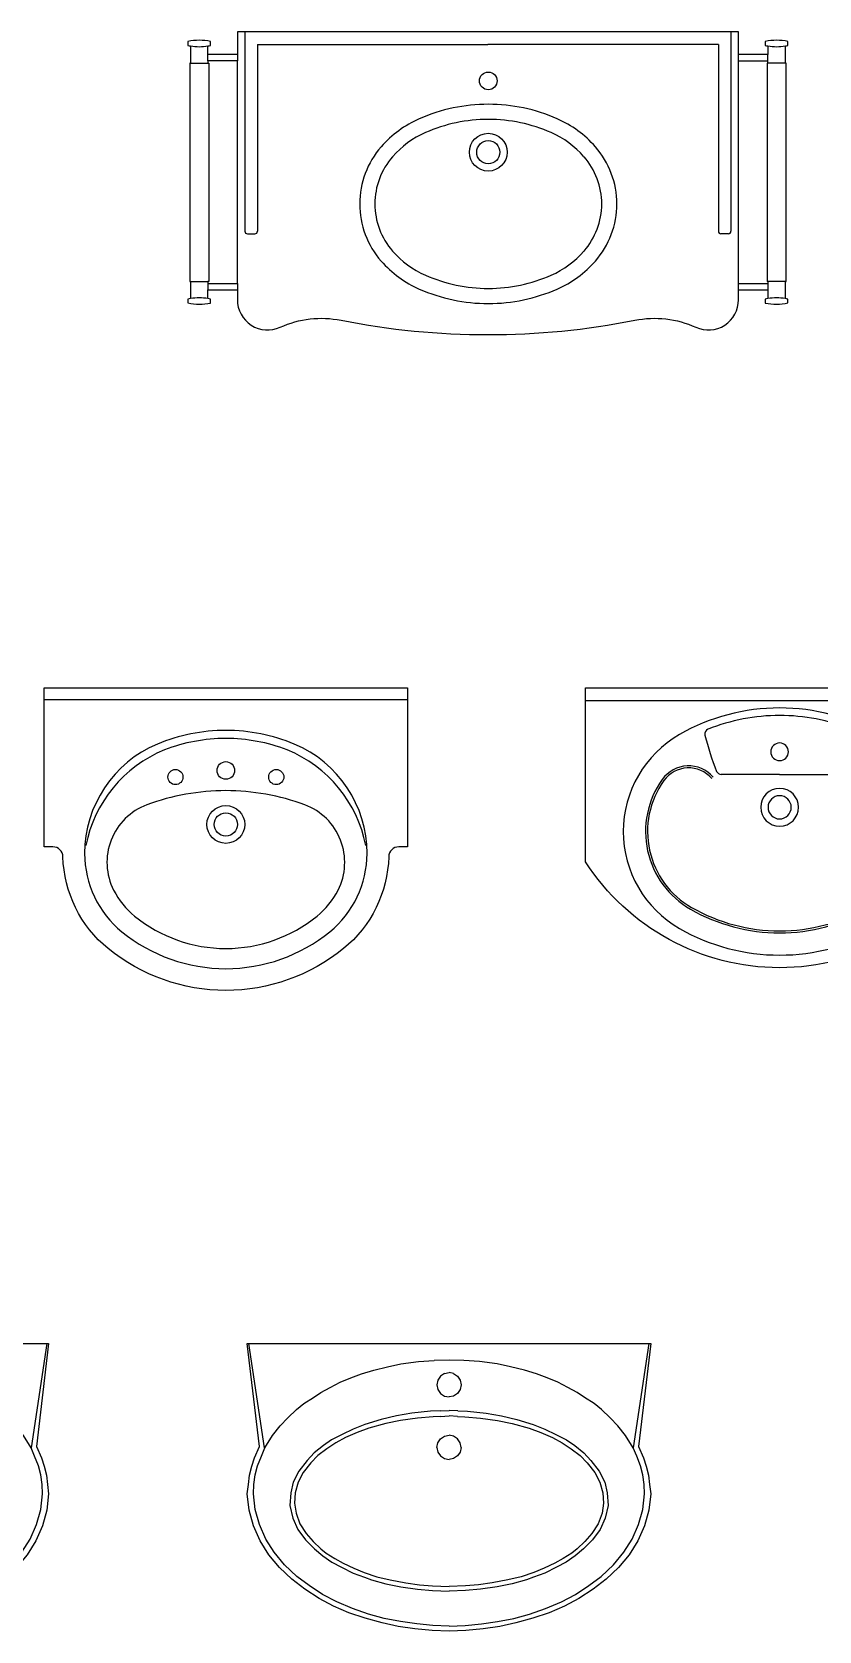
# Model space of a CAD drawing. Header units: millimetres. Extents: x 5135 to 18817, y 4023 to 17584.
# Drawn here: x 14075 to 15636, y 11803 to 14973 of the extents above; entities that cross this region are included whole.
import ezdxf

# ---------------------------------------------------------------- set-up
doc = ezdxf.new("R2010")
doc.units = ezdxf.units.MM
doc.layers.add('cad-block.com', color=250, linetype='Continuous')

# ---------------------------------------------------------------- blocks, each defined once
blk = doc.blocks.new('washbasin 36_top_cad-block.com')
at = {"color": 0}
for p, q in [((-482, 0), (-482, -395)), ((482, 0), (482, -395)), ((-457, -25), (0, -25)), ((-457, -25), (-457, -395)), ((457, -25), (0, -25)), ((457, -25), (457, -395)), ((-589.8, -61.7), (-555.2, -61.7)), ((-555.2, -57.2), (-555.2, -44.9)), ((-497, -57.2), (-555.2, -57.2)), ((-555.2, -57.2), (-555.2, -61.7)), ((-555.2, -61.7), (-553.5, -61.7)), ((-553.5, -61.7), (-553.5, -494.4)), ((-497, -44.9), (-497, -57.2)), ((-497, -498.9), (-497, -57.2)), ((497, -57.2), (497, -44.9)), ((497, -57.2), (555.2, -57.2)), ((497, -498.9), (497, -57.2)), ((553.5, -61.7), (553.5, -494.4)), ((555.2, -61.7), (553.5, -61.7)), ((555.2, -57.2), (555.2, -44.9)), ((555.2, -61.7), (555.2, -57.2)), ((589.8, -61.7), (555.2, -61.7)), ((-477, -400), (-462, -400)), ((477, -400), (462, -400)), ((-589.8, -494.4), (-555.2, -494.4)), ((-553.5, -494.4), (-555.2, -494.4)), ((-555.2, -494.4), (-555.2, -498.9)), ((-555.2, -498.9), (-555.2, -511.2)), ((-555.2, -498.9), (-497, -498.9)), ((-497, -498.9), (-497, -511.2)), ((497, -498.9), (555.2, -498.9)), ((497, -511.2), (497, -498.9)), ((555.2, -494.4), (553.5, -494.4)), ((555.2, -494.4), (555.2, -498.9)), ((589.8, -494.4), (555.2, -494.4)), ((555.2, -498.9), (555.2, -511.2))]:
    blk.add_line(p, q, dxfattribs=at)
blk.add_lwpolyline([(589.8, -528.5), (589.8, -494.4), (591.3, -494.4), (591.3, -61.7), (589.8, -61.7), (589.8, -27.7, 0.01263), (595, -26.7), (595, -18.9, 0.108154), (550, -18.9), (550, -26.7, 0.012685), (555.2, -27.7), (555.2, -44.9), (497, -44.9), (497, 0), (0, 0), (-497, 0), (-497, -44.9), (-555.2, -44.9), (-555.2, -27.7, 0.012685), (-550, -26.7), (-550, -18.9, 0.108154), (-595, -18.9), (-595, -26.7, 0.01263), (-589.8, -27.7), (-589.8, -61.7), (-591.3, -61.7), (-591.3, -494.4), (-589.8, -494.4), (-589.8, -528.5, 0.01263), (-595, -529.5), (-595, -537.2, 0.108154), (-550, -537.3), (-550, -529.5, 0.012685), (-555.2, -528.4), (-555.2, -511.2), (-497, -511.2), (-497, -530.8, 0.545071), (-412.2, -585.4, -0.156471), (-291.3, -571.4, 0.0489), (0, -600, 0.0489), (291.3, -571.4, -0.156471), (412.2, -585.4, 0.545071), (497, -530.8), (497, -511.2), (555.2, -511.2), (555.2, -528.4, 0.012685), (550, -529.5), (550, -537.3, 0.108154), (595, -537.2), (595, -529.5, 0.01263)], format="xyb", close=True, dxfattribs=at)
for centre, radius in [((0.7, -96.9), 17.5), ((0.7, -238.3), 37.5), ((0.7, -238.3), 23)]:
    blk.add_circle(centre, radius, dxfattribs=at)
for centre, radius, start, end in [((-572.4, 76.2), 105.3, 260.4974, 279.3868), ((572.4, 76.2), 105.3, 260.6132, 279.5026), ((0.7, -483.3), 340, 90, 113.7252), ((0.7, -483.3), 340, 66.2748, 90), ((-49.2, -369.8), 216, 113.7252, 138.8044), ((0.7, -483.3), 310, 90, 113.7252), ((0.7, -483.3), 310, 66.2748, 90), ((50.5, -369.8), 216, 41.1956, 66.2748), ((-49.2, -369.8), 186, 113.7252, 138.8044), ((50.5, -369.8), 186, 41.1956, 66.2748), ((-82.3, -340.8), 172, 138.8044, 180), ((-82.3, -340.8), 142, 138.8044, 180), ((83.7, -340.8), 142, 0, 41.1956), ((83.7, -340.8), 172, 0, 41.1956), ((-82.3, -340.8), 172, 180, 221.1956), ((-82.3, -340.8), 142, 180, 221.1956), ((83.7, -340.8), 142, 318.8044, 0), ((83.7, -340.8), 172, 318.8044, 0), ((-477, -395), 5, 180, 270), ((-462, -395), 5, 270, 0), ((462, -395), 5, 180, 270), ((477, -395), 5, 270, 0), ((-49.2, -311.9), 186, 221.1956, 246.2748), ((50.5, -311.9), 186, 293.7252, 318.8044), ((-49.2, -311.9), 216, 221.1956, 246.2748), ((50.5, -311.9), 216, 293.7252, 318.8044), ((0.7, -198.3), 310, 246.2748, 270), ((0.7, -198.3), 310, 270, 293.7252), ((-572.4, -632.4), 105.3, 80.6132, 99.5026), ((0.7, -198.3), 340, 246.2748, 270), ((0.7, -198.3), 340, 270, 293.7252), ((572.4, -632.4), 105.3, 80.4974, 99.3868)]:
    blk.add_arc(centre, radius, start, end, dxfattribs=at)
blk = doc.blocks.new('washbasin 47_top_cad-block.com')
at = {"color": 0}
blk.add_line((-360, -23.3), (360, -23.3), dxfattribs=at)
blk.add_lwpolyline([(-360, -315.4), (-360, 0), (360, 0), (360, -315.4), (343, -315.4, 0.406603), (323, -334.9, -0.219061), (233.3, -517.2, -0.172204), (0, -600, -0.172204), (-233.3, -517.2, -0.219061), (-323, -334.9, 0.406603), (-343, -315.4)], format="xyb", close=True, dxfattribs=at)
blk.add_lwpolyline([(-280, -328.5, 0.225897), (-206.1, -483.8, 0.172204), (0, -556.9, 0.172204), (206.1, -483.8, 0.225897), (280, -328.5)], format="xyb", dxfattribs=at)
for centre, radius in [((0, -164), 17.5), ((-100, -177), 15), ((100, -177), 15), ((0, -271), 37.5), ((0, -271), 23)]:
    blk.add_circle(centre, radius, dxfattribs=at)
for centre, radius, start, end in [((0, -436), 351.5, 90, 112.7144), ((0, -436), 351.5, 67.2856, 90), ((-45, -328.5), 235, 112.7144, 180), ((-24.3, -362.2), 258, 112.1793, 169.0033), ((0, -436), 335.5, 90, 111.2533), ((0, -436), 335.5, 68.7467, 90), ((24.3, -362.2), 258, 10.9967, 67.8207), ((45, -328.5), 235, 0, 67.2856), ((0, -654), 450, 90, 110.3585), ((0, -654), 450, 69.6415, 90), ((-114.3, -346), 121.5, 110.3585, 207.069), ((114.3, -346), 121.5, 332.931, 69.6415), ((-80, -328.5), 160, 207.069, 230.9171), ((80, -328.5), 160, 309.0829, 332.931), ((0, -230), 286.9, 230.9171, 270), ((0, -230), 286.9, 270, 309.0829)]:
    blk.add_arc(centre, radius, start, end, dxfattribs=at)
blk = doc.blocks.new('washbasin 48_top_cad-block.com')
at = {"color": 0}
for p, q in [((-385, -25), (385, -25)), ((0, -172), (-115.8, -172)), ((0, -172), (115.8, -172))]:
    blk.add_line(p, q, dxfattribs=at)
blk.add_lwpolyline([(385, -345, -0.545455), (-385, -345), (-385, 0), (385, 0)], format="xyb", close=True, dxfattribs=at)
for centre, radius, start, end in [((0, -440), 400, 90, 119.7172), ((0, -440), 385, 90, 111.6514), ((0, -440), 400, 60.2828, 90), ((0, -440), 385, 68.3486, 90), ((-88.5, -285), 221.5, 119.7172, 240.2828), ((-138.4, -91.5), 10, 111.6514, 193.3915), ((338.3, 22), 500, 193.3915, 202.0594), ((-338.3, 22), 500, 337.9406, 346.6085), ((138.4, -91.5), 10, 346.6085, 68.3486), ((88.5, -285), 221.5, 299.7172, 60.2828), ((0, -127), 17.5, 90, 270), ((0, -127), 17.5, 270, 90), ((-180.5, -219.3), 64.4, 40.7148, 144.4619), ((180.5, -219.3), 64.4, 35.5381, 139.2852), ((-88.5, -285), 177.5, 144.4619, 240.2828), ((-88.5, -285), 173.5, 144.4619, 240.2828), ((-180.5, -219.3), 60.4, 40.7148, 144.4619), ((-115.8, -162), 10, 202.0594, 270), ((115.8, -162), 10, 270, 337.9406), ((180.5, -219.3), 60.4, 35.5381, 139.2852), ((88.5, -285), 173.5, 299.7172, 35.5381), ((88.5, -285), 177.5, 299.7172, 35.5381), ((0, -237), 37.5, 90, 270), ((0, -237), 23, 90, 270), ((0, -237), 37.5, 270, 90), ((0, -237), 23, 270, 90), ((0, -130), 356, 240.2828, 270), ((0, -130), 352, 240.2828, 270), ((0, -130), 352, 270, 299.7172), ((0, -130), 356, 270, 299.7172), ((0, -130), 400, 240.2828, 270), ((0, -130), 400, 270, 299.7172)]:
    blk.add_arc(centre, radius, start, end, dxfattribs=at)
blk = doc.blocks.new('washbasin 57_top_cad-block.com')
at = {"color": 0}
for p, q in [((-365.7, -206.5), (-397.1, 0)), ((365.7, -206.5), (397.1, 0)), ((-194.9, -68.2), (-173.7, -60.3)), ((-173.7, -60.3), (-149.4, -52.8)), ((-149.4, -52.8), (-121.8, -46)), ((-121.8, -46), (-95.3, -40.2)), ((-95.3, -40.2), (-60.5, -35.9)), ((-60.5, -35.9), (-29.4, -33.4)), ((-29.4, -33.4), (0, -32.8)), ((29.4, -33.4), (0, -32.8)), ((60.5, -35.9), (29.4, -33.4)), ((95.3, -40.2), (60.5, -35.9)), ((121.8, -46), (95.3, -40.2)), ((149.4, -52.8), (121.8, -46)), ((173.7, -60.3), (149.4, -52.8)), ((194.9, -68.2), (173.7, -60.3)), ((-254.3, -96.9), (-235.7, -86.9)), ((-235.7, -86.9), (-215.6, -76.8)), ((-215.6, -76.8), (-194.9, -68.2)), ((215.6, -76.8), (194.9, -68.2)), ((235.7, -86.9), (215.6, -76.8)), ((254.3, -96.9), (235.7, -86.9)), ((-302.3, -131), (-288, -119.1)), ((-288, -119.1), (-269, -107)), ((-269, -107), (-254.3, -96.9)), ((269, -107), (254.3, -96.9)), ((288, -119.1), (269, -107)), ((302.3, -131), (288, -119.1)), ((-334.6, -162.9), (-319.9, -147.1)), ((-319.9, -147.1), (-302.3, -131)), ((-134.8, -150.9), (-166.7, -160.6)), ((-104, -143.6), (-134.8, -150.9)), ((-96, -152.6), (-125.1, -158.7)), ((-73.7, -138.4), (-104, -143.6)), ((-62.4, -148.1), (-96, -152.6)), ((-36.5, -134.3), (-73.7, -138.4)), ((-31.3, -145.3), (-62.4, -148.1)), ((-17.3, -133.7), (-36.5, -134.3)), ((-16.7, -144.6), (-31.3, -145.3)), ((-17.3, -133.7), (17.3, -133.7)), ((-16.7, -144.6), (16.7, -144.6)), ((16.7, -144.6), (31.3, -145.3)), ((17.3, -133.7), (36.5, -134.3)), ((31.3, -145.3), (62.4, -148.1)), ((36.5, -134.3), (73.7, -138.4)), ((62.4, -148.1), (96, -152.6)), ((73.7, -138.4), (104, -143.6)), ((96, -152.6), (125.1, -158.7)), ((104, -143.6), (134.8, -150.9)), ((134.8, -150.9), (166.7, -160.6)), ((319.9, -147.1), (302.3, -131)), ((334.6, -162.9), (319.9, -147.1)), ((-365.4, -207), (-350, -182.3)), ((-350, -182.3), (-334.6, -162.9)), ((-212, -180.1), (-233, -191)), ((-205.2, -186.6), (-224.2, -196.7)), ((-190.2, -170), (-212, -180.1)), ((-182.1, -176.5), (-205.2, -186.6)), ((-166.7, -160.6), (-190.2, -170)), ((-158.7, -168), (-182.1, -176.5)), ((-125.1, -158.7), (-158.7, -168)), ((-22.2, -196.8), (-17, -189)), ((-17, -189), (-9.2, -183.8)), ((-9.2, -183.8), (0, -181.9)), ((9.2, -183.8), (0, -181.9)), ((17, -189), (9.2, -183.8)), ((22.2, -196.8), (17, -189)), ((125.1, -158.7), (158.7, -168)), ((158.7, -168), (182.1, -176.5)), ((166.7, -160.6), (190.2, -170)), ((182.1, -176.5), (205.2, -186.6)), ((190.2, -170), (212, -180.1)), ((205.2, -186.6), (224.2, -196.7)), ((212, -180.1), (233, -191)), ((350, -182.3), (334.6, -162.9)), ((365.4, -207), (350, -182.3)), ((-372.2, -223.5), (-365.4, -207)), ((-267.4, -216.9), (-281.2, -231.9)), ((-249.2, -202.4), (-267.4, -216.9)), ((-242, -208.5), (-260.2, -222.2)), ((-233, -191), (-249.2, -202.4)), ((-224.2, -196.7), (-242, -208.5)), ((-24.1, -206), (-22.2, -196.8)), ((-24.1, -206), (-22.2, -215.2)), ((-22.2, -215.2), (-17, -223)), ((22.2, -215.2), (17, -223)), ((24.1, -206), (22.2, -196.8)), ((24.1, -206), (22.2, -215.2)), ((224.2, -196.7), (242, -208.5)), ((233, -191), (249.2, -202.4)), ((242, -208.5), (260.2, -222.2)), ((249.2, -202.4), (267.4, -216.9)), ((267.4, -216.9), (281.2, -231.9)), ((372.2, -223.5), (365.4, -207)), ((-384.4, -260.5), (-379.7, -242.2)), ((-379.7, -242.2), (-372.2, -223.5)), ((-298.1, -253), (-309.1, -274.8)), ((-281.2, -231.9), (-298.1, -253)), ((-274.3, -236.4), (-289.3, -255.4)), ((-260.2, -222.2), (-274.3, -236.4)), ((-17, -223), (-9.2, -228.2)), ((-9.2, -228.2), (0, -230.1)), ((9.2, -228.2), (0, -230.1)), ((17, -223), (9.2, -228.2)), ((260.2, -222.2), (274.3, -236.4)), ((274.3, -236.4), (289.3, -255.4)), ((281.2, -231.9), (298.1, -253)), ((298.1, -253), (309.1, -274.8)), ((379.7, -242.2), (372.2, -223.5)), ((384.4, -260.5), (379.7, -242.2)), ((-388, -298.2), (-386.9, -279.5)), ((-386.9, -279.5), (-384.4, -260.5)), ((-309.1, -274.8), (-313.9, -295.9)), ((-299, -274.9), (-305.1, -296.3)), ((-289.3, -255.4), (-299, -274.9)), ((289.3, -255.4), (299, -274.9)), ((299, -274.9), (305.1, -296.3)), ((309.1, -274.8), (313.9, -295.9)), ((386.9, -279.5), (384.4, -260.5)), ((388, -298.2), (386.9, -279.5)), ((-384.4, -329), (-388, -298.2)), ((-313.9, -295.9), (-315.5, -321)), ((-305.1, -296.3), (-306.3, -316.2)), ((-306.3, -316.2), (-303.4, -336.4)), ((306.3, -316.2), (303.4, -336.4)), ((305.1, -296.3), (306.3, -316.2)), ((313.9, -295.9), (315.5, -321)), ((384.4, -329), (388, -298.2)), ((-376.1, -359.1), (-384.4, -329)), ((-315.5, -321), (-309.9, -346.1)), ((-309.9, -346.1), (-299.8, -368.4)), ((-303.4, -336.4), (-295.8, -357.5)), ((303.4, -336.4), (295.8, -357.5)), ((309.9, -346.1), (299.8, -368.4)), ((315.5, -321), (309.9, -346.1)), ((376.1, -359.1), (384.4, -329)), ((-363.2, -388.2), (-376.1, -359.1)), ((-299.8, -368.4), (-284.8, -389.4)), ((-295.8, -357.5), (-283.2, -376.9)), ((-283.2, -376.9), (-269.5, -392.3)), ((283.2, -376.9), (269.5, -392.3)), ((295.8, -357.5), (283.2, -376.9)), ((299.8, -368.4), (284.8, -389.4)), ((363.2, -388.2), (376.1, -359.1)), ((-346.8, -413.7), (-363.2, -388.2)), ((-284.8, -389.4), (-267, -407.3)), ((-269.5, -392.3), (-254.1, -406.9)), ((-267, -407.3), (-250, -420.6)), ((-254.1, -406.9), (-243.6, -415.4)), ((254.1, -406.9), (243.6, -415.4)), ((267, -407.3), (250, -420.6)), ((269.5, -392.3), (254.1, -406.9)), ((284.8, -389.4), (267, -407.3)), ((346.8, -413.7), (363.2, -388.2)), ((-326, -438.8), (-346.8, -413.7)), ((-301.6, -461.7), (-326, -438.8)), ((-250, -420.6), (-232.2, -433.2)), ((-243.6, -415.4), (-226.6, -425.9)), ((-232.2, -433.2), (-213.2, -443.7)), ((-226.6, -425.9), (-209.6, -435.6)), ((-213.2, -443.7), (-190.2, -455)), ((-209.6, -435.6), (-189, -445.4)), ((209.6, -435.6), (189, -445.4)), ((213.2, -443.7), (190.2, -455)), ((226.6, -425.9), (209.6, -435.6)), ((232.2, -433.2), (213.2, -443.7)), ((243.6, -415.4), (226.6, -425.9)), ((250, -420.6), (232.2, -433.2)), ((301.6, -461.7), (326, -438.8)), ((326, -438.8), (346.8, -413.7)), ((-277.6, -479.7), (-301.6, -461.7)), ((-190.2, -455), (-167.5, -463.5)), ((-189, -445.4), (-168, -453.9)), ((-168, -453.9), (-142.9, -462.4)), ((-167.5, -463.5), (-153.4, -468.8)), ((-153.4, -468.8), (-125.1, -476.1)), ((-142.9, -462.4), (-116.6, -468.8)), ((-116.6, -468.8), (-85.5, -474.5)), ((-85.5, -474.5), (-58.8, -478.2)), ((85.5, -474.5), (58.8, -478.2)), ((116.6, -468.8), (85.5, -474.5)), ((142.9, -462.4), (116.6, -468.8)), ((153.4, -468.8), (125.1, -476.1)), ((168, -453.9), (142.9, -462.4)), ((167.5, -463.5), (153.4, -468.8)), ((190.2, -455), (167.5, -463.5)), ((189, -445.4), (168, -453.9)), ((277.6, -479.7), (301.6, -461.7)), ((-251.1, -497.6), (-277.6, -479.7)), ((-222.8, -512.3), (-251.1, -497.6)), ((-125.1, -476.1), (-95.5, -482.2)), ((-95.5, -482.2), (-62.4, -487)), ((-62.4, -487), (-32.9, -489.5)), ((-58.8, -478.2), (-32.5, -480.6)), ((-32.9, -489.5), (0, -490.8)), ((-32.5, -480.6), (0, -482)), ((32.5, -480.6), (0, -482)), ((32.9, -489.5), (0, -490.8)), ((58.8, -478.2), (32.5, -480.6)), ((62.4, -487), (32.9, -489.5)), ((95.5, -482.2), (62.4, -487)), ((125.1, -476.1), (95.5, -482.2)), ((222.8, -512.3), (251.1, -497.6)), ((251.1, -497.6), (277.6, -479.7)), ((-191.6, -525.6), (-222.8, -512.3)), ((-159.8, -536.3), (-191.6, -525.6)), ((-128.6, -545.3), (-159.8, -536.3)), ((128.6, -545.3), (159.8, -536.3)), ((159.8, -536.3), (191.6, -525.6)), ((191.6, -525.6), (222.8, -512.3)), ((-96, -551.4), (-128.6, -545.3)), ((-64.1, -555.7), (-96, -551.4)), ((-32.2, -558.9), (-64.1, -555.7)), ((0, -560.2), (-32.2, -558.9)), ((0, -560.2), (32.2, -558.9)), ((32.2, -558.9), (64.1, -555.7)), ((64.1, -555.7), (96, -551.4)), ((96, -551.4), (128.6, -545.3))]:
    blk.add_line(p, q, dxfattribs=at)
blk.add_lwpolyline([(0, 0), (400, 0), (375.6, -204), (385.6, -226.4), (391.2, -243.3), (395.8, -260.9), (397.7, -279.4), (400, -298.2), (396.1, -330.6), (387.7, -361.6), (374.3, -391.2), (357.1, -418.7), (336, -444), (311.7, -467.3), (285.7, -487.3), (257.2, -505.7), (229.1, -520.5), (198.8, -533.8), (166.1, -544.8), (132.7, -553.9), (101, -561.3), (67.6, -565.5), (33.2, -569.1), (0, -570), (-33.2, -569.1), (-67.6, -565.5), (-101, -561.3), (-132.7, -553.9), (-166.1, -544.8), (-198.8, -533.8), (-229.1, -520.5), (-257.2, -505.7), (-285.7, -487.3), (-311.7, -467.3), (-336, -444), (-357.1, -418.7), (-374.3, -391.2), (-387.7, -361.6), (-396.1, -330.6), (-400, -298.2), (-397.7, -279.4), (-395.8, -260.9), (-391.2, -243.3), (-385.6, -226.4), (-375.6, -204), (-400, 0)], close=True, dxfattribs=at)
blk = doc.blocks.new('washbasin 58_top_cad-block.com')
at = {"color": 0}
for p, q in [((-365.7, -206.5), (-397.1, 0)), ((365.7, -206.5), (397.1, 0)), ((-194.9, -68.2), (-173.7, -60.3)), ((-173.7, -60.3), (-149.4, -52.8)), ((-149.4, -52.8), (-121.8, -46)), ((-121.8, -46), (-95.3, -40.2)), ((-95.3, -40.2), (-60.5, -35.9)), ((-60.5, -35.9), (-29.4, -33.4)), ((0, -32.8), (-29.4, -33.4)), ((-9.2, -59.6), (-17, -64.8)), ((-9.2, -59.6), (0, -57.8)), ((29.4, -33.4), (0, -32.8)), ((9.2, -59.6), (0, -57.8)), ((9.2, -59.6), (17, -64.8)), ((60.5, -35.9), (29.4, -33.4)), ((95.3, -40.2), (60.5, -35.9)), ((121.8, -46), (95.3, -40.2)), ((149.4, -52.8), (121.8, -46)), ((173.7, -60.3), (149.4, -52.8)), ((194.9, -68.2), (173.7, -60.3)), ((-254.3, -96.9), (-235.7, -86.9)), ((-235.7, -86.9), (-215.6, -76.8)), ((-215.6, -76.8), (-194.9, -68.2)), ((-22.2, -72.6), (-24.1, -81.8)), ((-24.1, -81.8), (-22.2, -91)), ((-17, -64.8), (-22.2, -72.6)), ((-22.2, -91), (-17, -98.8)), ((17, -64.8), (22.2, -72.6)), ((22.2, -91), (17, -98.8)), ((22.2, -72.6), (24.1, -81.8)), ((24.1, -81.8), (22.2, -91)), ((215.6, -76.8), (194.9, -68.2)), ((235.7, -86.9), (215.6, -76.8)), ((254.3, -96.9), (235.7, -86.9)), ((-302.3, -131), (-288, -119.1)), ((-288, -119.1), (-269, -107)), ((-269, -107), (-254.3, -96.9)), ((-17, -98.8), (-9.2, -104.1)), ((-9.2, -104.1), (0, -105.9)), ((9.2, -104.1), (0, -105.9)), ((17, -98.8), (9.2, -104.1)), ((269, -107), (254.3, -96.9)), ((288, -119.1), (269, -107)), ((302.3, -131), (288, -119.1)), ((-334.6, -162.9), (-319.9, -147.1)), ((-319.9, -147.1), (-302.3, -131)), ((-134.8, -150.9), (-166.7, -160.6)), ((-104, -143.6), (-134.8, -150.9)), ((-96, -152.6), (-125.1, -158.7)), ((-73.7, -138.4), (-104, -143.6)), ((-62.4, -148.1), (-96, -152.6)), ((-36.5, -134.3), (-73.7, -138.4)), ((-31.3, -145.3), (-62.4, -148.1)), ((-17.3, -133.7), (-36.5, -134.3)), ((-16.7, -144.6), (-31.3, -145.3)), ((-17.3, -133.7), (0, -132.6)), ((-16.7, -144.6), (0, -143.5)), ((17.3, -133.7), (0, -132.6)), ((16.7, -144.6), (0, -143.5)), ((16.7, -144.6), (31.3, -145.3)), ((17.3, -133.7), (36.5, -134.3)), ((31.3, -145.3), (62.4, -148.1)), ((36.5, -134.3), (73.7, -138.4)), ((62.4, -148.1), (96, -152.6)), ((73.7, -138.4), (104, -143.6)), ((96, -152.6), (125.1, -158.7)), ((104, -143.6), (134.8, -150.9)), ((134.8, -150.9), (166.7, -160.6)), ((319.9, -147.1), (302.3, -131)), ((334.6, -162.9), (319.9, -147.1)), ((-365.4, -207), (-350, -182.3)), ((-350, -182.3), (-334.6, -162.9)), ((-212, -180.1), (-233, -191)), ((-205.2, -186.6), (-224.2, -196.7)), ((-190.2, -170), (-212, -180.1)), ((-182.1, -176.5), (-205.2, -186.6)), ((-166.7, -160.6), (-190.2, -170)), ((-158.7, -168), (-182.1, -176.5)), ((-125.1, -158.7), (-158.7, -168)), ((-22.2, -196.8), (-17, -189)), ((-17, -189), (-9.2, -183.8)), ((-9.2, -183.8), (0, -181.9)), ((9.2, -183.8), (0, -181.9)), ((17, -189), (9.2, -183.8)), ((22.2, -196.8), (17, -189)), ((125.1, -158.7), (158.7, -168)), ((158.7, -168), (182.1, -176.5)), ((166.7, -160.6), (190.2, -170)), ((182.1, -176.5), (205.2, -186.6)), ((190.2, -170), (212, -180.1)), ((205.2, -186.6), (224.2, -196.7)), ((212, -180.1), (233, -191)), ((350, -182.3), (334.6, -162.9)), ((365.4, -207), (350, -182.3)), ((-372.2, -223.5), (-365.4, -207)), ((-267.4, -216.9), (-281.2, -231.9)), ((-249.2, -202.4), (-267.4, -216.9)), ((-242, -208.5), (-260.2, -222.2)), ((-233, -191), (-249.2, -202.4)), ((-224.2, -196.7), (-242, -208.5)), ((-24.1, -206), (-22.2, -196.8)), ((-24.1, -206), (-22.2, -215.2)), ((-22.2, -215.2), (-17, -223)), ((22.2, -215.2), (17, -223)), ((24.1, -206), (22.2, -196.8)), ((24.1, -206), (22.2, -215.2)), ((224.2, -196.7), (242, -208.5)), ((233, -191), (249.2, -202.4)), ((242, -208.5), (260.2, -222.2)), ((249.2, -202.4), (267.4, -216.9)), ((267.4, -216.9), (281.2, -231.9)), ((372.2, -223.5), (365.4, -207)), ((-384.4, -260.5), (-379.7, -242.2)), ((-379.7, -242.2), (-372.2, -223.5)), ((-298.1, -253), (-309.1, -274.8)), ((-281.2, -231.9), (-298.1, -253)), ((-274.3, -236.4), (-289.3, -255.4)), ((-260.2, -222.2), (-274.3, -236.4)), ((-17, -223), (-9.2, -228.2)), ((-9.2, -228.2), (0, -230.1)), ((9.2, -228.2), (0, -230.1)), ((17, -223), (9.2, -228.2)), ((260.2, -222.2), (274.3, -236.4)), ((274.3, -236.4), (289.3, -255.4)), ((281.2, -231.9), (298.1, -253)), ((298.1, -253), (309.1, -274.8)), ((379.7, -242.2), (372.2, -223.5)), ((384.4, -260.5), (379.7, -242.2)), ((-388, -298.2), (-386.9, -279.5)), ((-386.9, -279.5), (-384.4, -260.5)), ((-309.1, -274.8), (-313.9, -295.9)), ((-299, -274.9), (-305.1, -296.3)), ((-289.3, -255.4), (-299, -274.9)), ((289.3, -255.4), (299, -274.9)), ((299, -274.9), (305.1, -296.3)), ((309.1, -274.8), (313.9, -295.9)), ((386.9, -279.5), (384.4, -260.5)), ((388, -298.2), (386.9, -279.5)), ((-384.4, -329), (-388, -298.2)), ((-313.9, -295.9), (-315.5, -321)), ((-305.1, -296.3), (-306.3, -316.2)), ((-306.3, -316.2), (-303.4, -336.4)), ((306.3, -316.2), (303.4, -336.4)), ((305.1, -296.3), (306.3, -316.2)), ((313.9, -295.9), (315.5, -321)), ((384.4, -329), (388, -298.2)), ((-376.1, -359.1), (-384.4, -329)), ((-315.5, -321), (-309.9, -346.1)), ((-309.9, -346.1), (-299.8, -368.4)), ((-303.4, -336.4), (-295.8, -357.5)), ((303.4, -336.4), (295.8, -357.5)), ((309.9, -346.1), (299.8, -368.4)), ((315.5, -321), (309.9, -346.1)), ((376.1, -359.1), (384.4, -329)), ((-363.2, -388.2), (-376.1, -359.1)), ((-299.8, -368.4), (-284.8, -389.4)), ((-295.8, -357.5), (-283.2, -376.9)), ((-283.2, -376.9), (-269.5, -392.3)), ((283.2, -376.9), (269.5, -392.3)), ((295.8, -357.5), (283.2, -376.9)), ((299.8, -368.4), (284.8, -389.4)), ((363.2, -388.2), (376.1, -359.1)), ((-346.8, -413.7), (-363.2, -388.2)), ((-284.8, -389.4), (-267, -407.3)), ((-269.5, -392.3), (-254.1, -406.9)), ((-267, -407.3), (-250, -420.6)), ((-254.1, -406.9), (-243.6, -415.4)), ((254.1, -406.9), (243.6, -415.4)), ((267, -407.3), (250, -420.6)), ((269.5, -392.3), (254.1, -406.9)), ((284.8, -389.4), (267, -407.3)), ((346.8, -413.7), (363.2, -388.2)), ((-326, -438.8), (-346.8, -413.7)), ((-301.6, -461.7), (-326, -438.8)), ((-250, -420.6), (-232.2, -433.2)), ((-243.6, -415.4), (-226.6, -425.9)), ((-232.2, -433.2), (-213.2, -443.7)), ((-226.6, -425.9), (-209.6, -435.6)), ((-213.2, -443.7), (-190.2, -455)), ((-209.6, -435.6), (-189, -445.4)), ((209.6, -435.6), (189, -445.4)), ((213.2, -443.7), (190.2, -455)), ((226.6, -425.9), (209.6, -435.6)), ((232.2, -433.2), (213.2, -443.7)), ((243.6, -415.4), (226.6, -425.9)), ((250, -420.6), (232.2, -433.2)), ((301.6, -461.7), (326, -438.8)), ((326, -438.8), (346.8, -413.7)), ((-277.6, -479.7), (-301.6, -461.7)), ((-190.2, -455), (-167.5, -463.5)), ((-189, -445.4), (-168, -453.9)), ((-168, -453.9), (-142.9, -462.4)), ((-167.5, -463.5), (-153.4, -468.8)), ((-153.4, -468.8), (-125.1, -476.1)), ((-142.9, -462.4), (-116.6, -468.8)), ((-116.6, -468.8), (-85.5, -474.5)), ((-85.5, -474.5), (-58.8, -478.2)), ((85.5, -474.5), (58.8, -478.2)), ((116.6, -468.8), (85.5, -474.5)), ((142.9, -462.4), (116.6, -468.8)), ((153.4, -468.8), (125.1, -476.1)), ((168, -453.9), (142.9, -462.4)), ((167.5, -463.5), (153.4, -468.8)), ((190.2, -455), (167.5, -463.5)), ((189, -445.4), (168, -453.9)), ((277.6, -479.7), (301.6, -461.7)), ((-251.1, -497.6), (-277.6, -479.7)), ((-222.8, -512.3), (-251.1, -497.6)), ((-125.1, -476.1), (-95.5, -482.2)), ((-95.5, -482.2), (-62.4, -487)), ((-62.4, -487), (-32.9, -489.5)), ((-58.8, -478.2), (-32.5, -480.6)), ((-32.9, -489.5), (0, -490.8)), ((-32.5, -480.6), (0, -482)), ((32.5, -480.6), (0, -482)), ((32.9, -489.5), (0, -490.8)), ((58.8, -478.2), (32.5, -480.6)), ((62.4, -487), (32.9, -489.5)), ((95.5, -482.2), (62.4, -487)), ((125.1, -476.1), (95.5, -482.2)), ((222.8, -512.3), (251.1, -497.6)), ((251.1, -497.6), (277.6, -479.7)), ((-191.6, -525.6), (-222.8, -512.3)), ((-159.8, -536.3), (-191.6, -525.6)), ((-128.6, -545.3), (-159.8, -536.3)), ((128.6, -545.3), (159.8, -536.3)), ((159.8, -536.3), (191.6, -525.6)), ((191.6, -525.6), (222.8, -512.3)), ((-96, -551.4), (-128.6, -545.3)), ((-64.1, -555.7), (-96, -551.4)), ((-32.2, -558.9), (-64.1, -555.7)), ((0, -560.2), (-32.2, -558.9)), ((0, -560.2), (32.2, -558.9)), ((32.2, -558.9), (64.1, -555.7)), ((64.1, -555.7), (96, -551.4)), ((96, -551.4), (128.6, -545.3))]:
    blk.add_line(p, q, dxfattribs=at)
blk.add_lwpolyline([(0, 0), (400, 0), (375.6, -204), (385.6, -226.4), (391.2, -243.3), (395.8, -260.9), (397.7, -279.4), (400, -298.2), (396.1, -330.6), (387.7, -361.6), (374.3, -391.2), (357.1, -418.7), (336, -444), (311.7, -467.3), (285.7, -487.3), (257.2, -505.7), (229.1, -520.5), (198.8, -533.8), (166.1, -544.8), (132.7, -553.9), (101, -561.3), (67.6, -565.5), (33.2, -569.1), (0, -570), (-33.2, -569.1), (-67.6, -565.5), (-101, -561.3), (-132.7, -553.9), (-166.1, -544.8), (-198.8, -533.8), (-229.1, -520.5), (-257.2, -505.7), (-285.7, -487.3), (-311.7, -467.3), (-336, -444), (-357.1, -418.7), (-374.3, -391.2), (-387.7, -361.6), (-396.1, -330.6), (-400, -298.2), (-397.7, -279.4), (-395.8, -260.9), (-391.2, -243.3), (-385.6, -226.4), (-375.6, -204), (-400, 0)], close=True, dxfattribs=at)

msp = doc.modelspace()

# ---------------------------------------------------------------- block references
at = {"layer": 'cad-block.com'}
for name, p in [('washbasin 36_top_cad-block.com', (14979.3, 14972.6)), ('washbasin 47_top_cad-block.com', (14459.5, 13672.6)), ('washbasin 48_top_cad-block.com', (15557.8, 13672.6)), ('washbasin 57_top_cad-block.com', (13708.1, 12372.6)), ('washbasin 58_top_cad-block.com', (14902.1, 12372.6))]:
    msp.add_blockref(name, p, dxfattribs=at)

doc.saveas('drawing.dxf')
